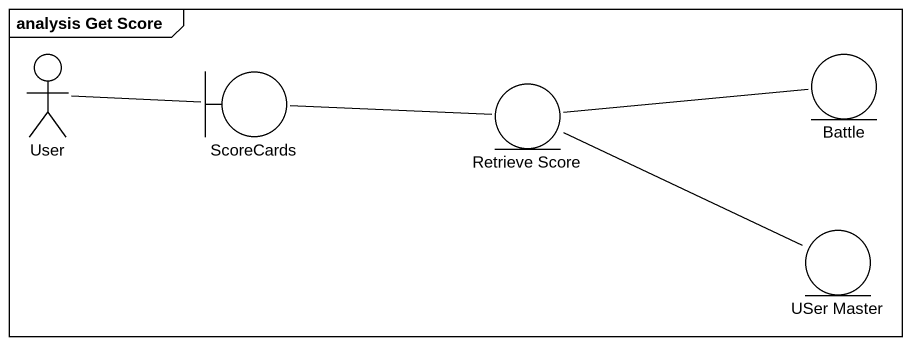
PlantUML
@startuml
mainframe analysis Get Score
actor User
entity Battle
boundary ScoreCards
entity "Retrieve Score" as Retrieve_Score
entity "USer Master" as USer_Master
User -right- ScoreCards
ScoreCards -right- Retrieve_Score
Retrieve_Score -right- Battle
Retrieve_Score -right- USer_Master
@enduml
